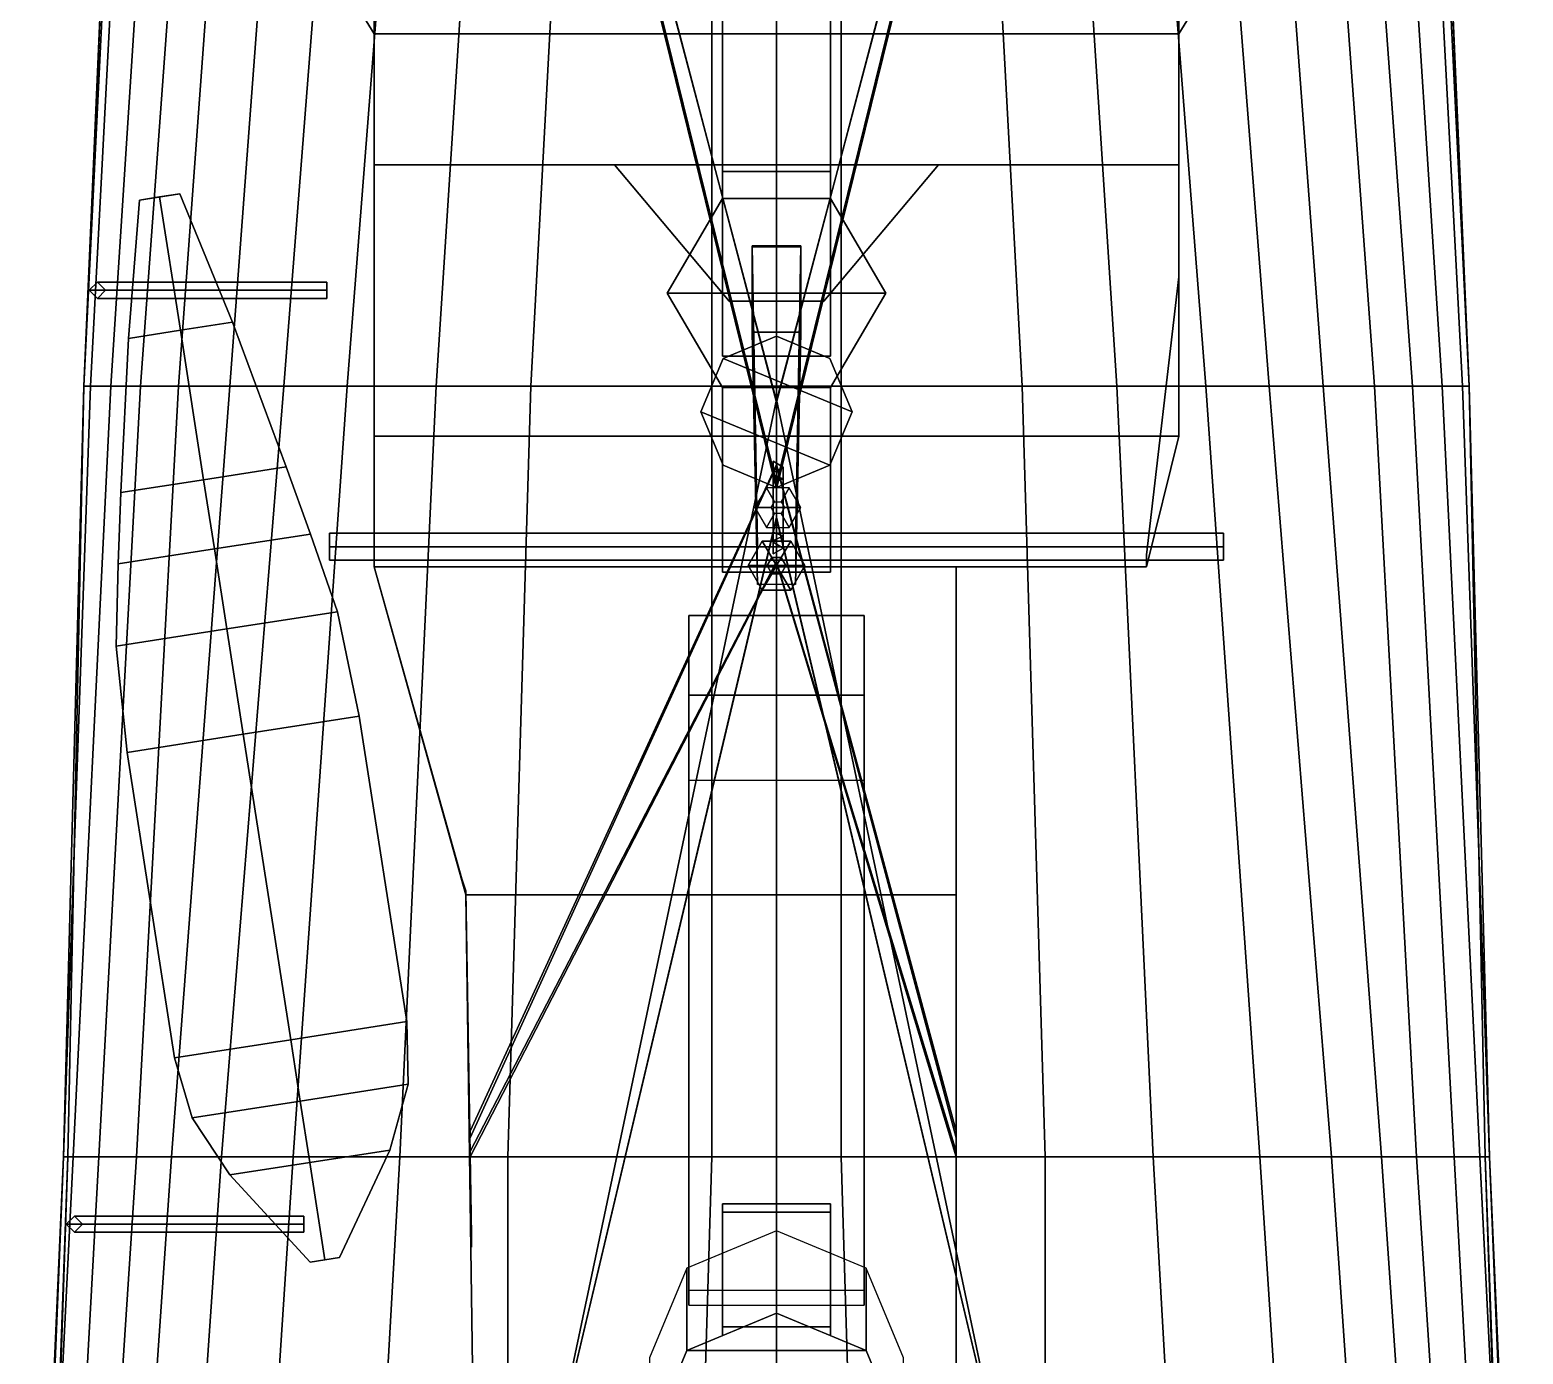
# Model space of a CAD drawing. Header units: millimetres. Extents: x -6 to 6, y -47 to 81.
# Drawn here: x -5.53 to 5.53, y 3.94 to 13.75 of the extents above; entities that cross this region are included whole.
import ezdxf

# ---------------------------------------------------------------- set-up
doc = ezdxf.new("R2010")
doc.units = ezdxf.units.MM
for name, color, linetype in [('boats', 1, 'Continuous'), ('cables', 3, 'Continuous'), ('rainings', 4, 'Continuous'), ('superstructure', 6, 'Continuous')]:
    doc.layers.add(name, color=color, linetype=linetype)

msp = doc.modelspace()

# ---------------------------------------------------------------- linework, layer by layer
for points in [[(-4.88, 16.85, 3.59), (-4.85, 16.85, 2.52), (-5.13, 11.11, 2.52), (-5.13, 11.11, 3.37)], [(-4.85, 16.85, 2.52), (-4.78, 16.85, 1.93), (-5.08, 11.11, 1.93), (-5.13, 11.11, 2.52)], [(-4.78, 16.85, 1.93), (-4.56, 16.85, 0.61), (-4.93, 11.11, 0.61), (-5.08, 11.11, 1.93)], [(-4.56, 16.85, 0.61), (-4.29, 16.85, -0.38), (-4.71, 11.11, -0.38), (-4.93, 11.11, 0.61)], [(-4.29, 16.85, -0.38), (-4.01, 16.85, -1.05), (-4.43, 11.11, -1.05), (-4.71, 11.11, -0.38)], [(-4.01, 16.85, -1.05), (-3.62, 16.85, -1.63), (-4.05, 11.11, -1.63), (-4.43, 11.11, -1.05)], [(-3.62, 16.85, -1.63), (-3.2, 16.85, -2.05), (-3.65, 11.11, -2.05), (-4.05, 11.11, -1.63)], [(-3.2, 16.85, -2.05), (-2.73, 16.85, -2.4), (-3.18, 11.11, -2.4), (-3.65, 11.11, -2.05)], [(-2.73, 16.85, -2.4), (-2.15, 16.85, -2.71), (-2.52, 11.11, -2.74), (-3.18, 11.11, -2.4)], [(-2.15, 16.85, -2.71), (-1.51, 16.85, -2.96), (-1.82, 11.11, -2.96), (-2.52, 11.11, -2.74)], [(-1.51, 16.85, -2.96), (-0.48, 16.85, -3.2), (-0.48, 11.11, -3.2), (-1.82, 11.11, -2.96)], [(0, 11.11, -3.2), (-0.48, 11.11, -3.2), (-0.48, 16.85, -3.2), (0, 16.85, -3.2)], [(0, 16.85, -3.2), (0.48, 16.85, -3.2), (0.48, 11.11, -3.2), (0, 11.11, -3.2)], [(1.82, 11.11, -2.96), (0.48, 11.11, -3.2), (0.48, 16.85, -3.2), (1.51, 16.85, -2.96)], [(2.52, 11.11, -2.74), (1.82, 11.11, -2.96), (1.51, 16.85, -2.96), (2.15, 16.85, -2.71)], [(3.18, 11.11, -2.4), (2.52, 11.11, -2.74), (2.15, 16.85, -2.71), (2.73, 16.85, -2.4)], [(3.65, 11.11, -2.05), (3.18, 11.11, -2.4), (2.73, 16.85, -2.4), (3.2, 16.85, -2.05)], [(4.05, 11.11, -1.63), (3.65, 11.11, -2.05), (3.2, 16.85, -2.05), (3.62, 16.85, -1.63)], [(4.43, 11.11, -1.05), (4.05, 11.11, -1.63), (3.62, 16.85, -1.63), (4.01, 16.85, -1.05)], [(4.71, 11.11, -0.38), (4.43, 11.11, -1.05), (4.01, 16.85, -1.05), (4.29, 16.85, -0.38)], [(4.93, 11.11, 0.61), (4.71, 11.11, -0.38), (4.29, 16.85, -0.38), (4.56, 16.85, 0.61)], [(5.08, 11.11, 1.93), (4.93, 11.11, 0.61), (4.56, 16.85, 0.61), (4.78, 16.85, 1.93)], [(5.13, 11.11, 2.52), (5.08, 11.11, 1.93), (4.78, 16.85, 1.93), (4.85, 16.85, 2.52)], [(5.13, 11.11, 3.37), (5.13, 11.11, 2.52), (4.85, 16.85, 2.52), (4.88, 16.85, 3.59)], [(-5.13, 11.11, 3.37), (-5.13, 11.11, 2.52), (-5.28, 5.4, 2.52), (-5.25, 5.4, 3.27)], [(-5.08, 11.11, 1.93), (-4.93, 11.11, 0.61), (-5.21, 5.4, 0.61), (-5.28, 5.4, 1.93)], [(-5.13, 11.11, 2.52), (-5.08, 11.11, 1.93), (-5.28, 5.4, 1.93), (-5.28, 5.4, 2.52)], [(-4.93, 11.11, 0.61), (-4.71, 11.11, -0.38), (-5.02, 5.4, -0.38), (-5.21, 5.4, 0.61)], [(-4.71, 11.11, -0.38), (-4.43, 11.11, -1.05), (-4.74, 5.4, -1.16), (-5.02, 5.4, -0.38)], [(-4.43, 11.11, -1.05), (-4.05, 11.11, -1.63), (-4.48, 5.4, -1.63), (-4.74, 5.4, -1.16)], [(-4.05, 11.11, -1.63), (-3.65, 11.11, -2.05), (-4.11, 5.4, -2.05), (-4.48, 5.4, -1.63)], [(-3.65, 11.11, -2.05), (-3.18, 11.11, -2.4), (-3.58, 5.4, -2.4), (-4.11, 5.4, -2.05)], [(-3.18, 11.11, -2.4), (-2.52, 11.11, -2.74), (-2.79, 5.4, -2.74), (-3.58, 5.4, -2.4)], [(-2.52, 11.11, -2.74), (-1.82, 11.11, -2.96), (-1.99, 5.4, -2.96), (-2.79, 5.4, -2.74)], [(-1.82, 11.11, -2.96), (-0.48, 11.11, -3.2), (-0.48, 5.4, -3.2), (-1.99, 5.4, -2.96)], [(0, 5.4, -3.2), (-0.48, 5.4, -3.2), (-0.48, 11.11, -3.2), (0, 11.11, -3.2)], [(0, 11.11, -3.2), (0.48, 11.11, -3.2), (0.48, 5.4, -3.2), (0, 5.4, -3.2)], [(1.99, 5.4, -2.96), (0.48, 5.4, -3.2), (0.48, 11.11, -3.2), (1.82, 11.11, -2.96)], [(2.79, 5.4, -2.74), (1.99, 5.4, -2.96), (1.82, 11.11, -2.96), (2.52, 11.11, -2.74)], [(3.58, 5.4, -2.4), (2.79, 5.4, -2.74), (2.52, 11.11, -2.74), (3.18, 11.11, -2.4)], [(4.11, 5.4, -2.05), (3.58, 5.4, -2.4), (3.18, 11.11, -2.4), (3.65, 11.11, -2.05)], [(4.48, 5.4, -1.63), (4.11, 5.4, -2.05), (3.65, 11.11, -2.05), (4.05, 11.11, -1.63)], [(4.74, 5.4, -1.16), (4.48, 5.4, -1.63), (4.05, 11.11, -1.63), (4.43, 11.11, -1.05)], [(5.02, 5.4, -0.38), (4.74, 5.4, -1.16), (4.43, 11.11, -1.05), (4.71, 11.11, -0.38)], [(5.21, 5.4, 0.61), (5.02, 5.4, -0.38), (4.71, 11.11, -0.38), (4.93, 11.11, 0.61)], [(5.28, 5.4, 1.93), (5.21, 5.4, 0.61), (4.93, 11.11, 0.61), (5.08, 11.11, 1.93)], [(5.28, 5.4, 2.52), (5.28, 5.4, 1.93), (5.08, 11.11, 1.93), (5.13, 11.11, 2.52)], [(5.25, 5.4, 3.27), (5.28, 5.4, 2.52), (5.13, 11.11, 2.52), (5.13, 11.11, 3.37)], [(-5.28, 5.4, 1.93), (-5.21, 5.4, 0.61), (-5.49, -0.26, 0.44), (-5.53, -0.26, 1.93)], [(-5.28, 5.4, 2.52), (-5.28, 5.4, 1.93), (-5.53, -0.26, 1.93), (-5.51, -0.26, 2.52)], [(-5.25, 5.4, 3.27), (-5.28, 5.4, 2.52), (-5.51, -0.26, 2.52), (-5.45, -0.26, 3.07)], [(-5.21, 5.4, 0.61), (-5.02, 5.4, -0.38), (-5.33, -0.26, -0.5), (-5.49, -0.26, 0.44)], [(-5.02, 5.4, -0.38), (-4.74, 5.4, -1.16), (-5.11, -0.26, -1.16), (-5.33, -0.26, -0.5)], [(-4.74, 5.4, -1.16), (-4.48, 5.4, -1.63), (-4.87, -0.26, -1.59), (-5.11, -0.26, -1.16)], [(-4.48, 5.4, -1.63), (-4.11, 5.4, -2.05), (-4.5, -0.26, -2.02), (-4.87, -0.26, -1.59)], [(-4.11, 5.4, -2.05), (-3.58, 5.4, -2.4), (-3.95, -0.26, -2.4), (-4.5, -0.26, -2.02)], [(-3.58, 5.4, -2.4), (-2.79, 5.4, -2.74), (-3.11, -0.26, -2.77), (-3.95, -0.26, -2.4)], [(-2.79, 5.4, -2.74), (-1.99, 5.4, -2.96), (-1.99, -0.26, -3.04), (-3.11, -0.26, -2.77)], [(-1.99, 5.4, -2.96), (-0.48, 5.4, -3.2), (-0.65, -0.26, -3.2), (-1.99, -0.26, -3.04)], [(0, -0.26, -3.2), (-0.65, -0.26, -3.2), (-0.48, 5.4, -3.2), (0, 5.4, -3.2)], [(0, 5.4, -3.2), (0.48, 5.4, -3.2), (0.65, -0.26, -3.2), (0, -0.26, -3.2)], [(1.99, -0.26, -3.04), (0.65, -0.26, -3.2), (0.48, 5.4, -3.2), (1.99, 5.4, -2.96)], [(3.11, -0.26, -2.77), (1.99, -0.26, -3.04), (1.99, 5.4, -2.96), (2.79, 5.4, -2.74)], [(3.95, -0.26, -2.4), (3.11, -0.26, -2.77), (2.79, 5.4, -2.74), (3.58, 5.4, -2.4)], [(4.5, -0.26, -2.02), (3.95, -0.26, -2.4), (3.58, 5.4, -2.4), (4.11, 5.4, -2.05)], [(4.87, -0.26, -1.59), (4.5, -0.26, -2.02), (4.11, 5.4, -2.05), (4.48, 5.4, -1.63)], [(5.11, -0.26, -1.16), (4.87, -0.26, -1.59), (4.48, 5.4, -1.63), (4.74, 5.4, -1.16)], [(5.33, -0.26, -0.5), (5.11, -0.26, -1.16), (4.74, 5.4, -1.16), (5.02, 5.4, -0.38)], [(5.49, -0.26, 0.44), (5.33, -0.26, -0.5), (5.02, 5.4, -0.38), (5.21, 5.4, 0.61)], [(5.53, -0.26, 1.93), (5.49, -0.26, 0.44), (5.21, 5.4, 0.61), (5.28, 5.4, 1.93)], [(5.45, -0.26, 3.07), (5.51, -0.26, 2.52), (5.28, 5.4, 2.52), (5.25, 5.4, 3.27)], [(5.51, -0.26, 2.52), (5.53, -0.26, 1.93), (5.28, 5.4, 1.93), (5.28, 5.4, 2.52)]]:
    msp.add_3dface(points)
at = {"layer": 'boats'}
for points in [[(-4.569, 12.512, 7.04), (-4.415, 11.524, 6.69), (-4.8, 11.464, 7.38), (-4.717, 12.489, 7.4)], [(-4.717, 12.489, 7.4), (-4.8, 11.464, 7.38), (-4.415, 11.524, 6.69), (-4.569, 12.512, 7.04)], [(-4.569, 12.512, 7.04), (-4.569, 12.512, 7.04), (-4.42, 12.535, 7.4), (-4.717, 12.489, 7.4)], [(-4.717, 12.489, 7.4), (-4.42, 12.535, 7.4), (-4.569, 12.512, 7.04)], [(-4.42, 12.535, 7.4), (-4.03, 11.584, 7.38), (-4.415, 11.524, 6.69), (-4.569, 12.512, 7.04)], [(-4.569, 12.512, 7.04), (-4.415, 11.524, 6.69), (-4.03, 11.584, 7.38), (-4.42, 12.535, 7.4)], [(-4.415, 11.524, 6.69), (-4.243, 10.417, 6.41), (-4.856, 10.322, 7.31), (-4.8, 11.464, 7.38)], [(-4.8, 11.464, 7.38), (-4.856, 10.322, 7.31), (-4.243, 10.417, 6.41), (-4.415, 11.524, 6.69)], [(-4.03, 11.584, 7.38), (-3.631, 10.513, 7.31), (-4.243, 10.417, 6.41), (-4.415, 11.524, 6.69)], [(-4.415, 11.524, 6.69), (-4.243, 10.417, 6.41), (-3.631, 10.513, 7.31), (-4.03, 11.584, 7.38)], [(-4.243, 10.417, 6.41), (-4.163, 9.904, 6.26), (-3.452, 10.014, 7.28), (-3.631, 10.513, 7.31)], [(-3.631, 10.513, 7.31), (-3.452, 10.014, 7.28), (-4.163, 9.904, 6.26), (-4.243, 10.417, 6.41)], [(-4.856, 10.322, 7.31), (-4.875, 9.793, 7.28), (-4.163, 9.904, 6.26), (-4.243, 10.417, 6.41)], [(-4.243, 10.417, 6.41), (-4.163, 9.904, 6.26), (-4.875, 9.793, 7.28), (-4.856, 10.322, 7.31)], [(-4.163, 9.904, 6.26), (-4.071, 9.311, 6.25), (-3.251, 9.438, 7.25), (-3.452, 10.014, 7.28)], [(-3.452, 10.014, 7.28), (-3.251, 9.438, 7.25), (-4.071, 9.311, 6.25), (-4.163, 9.904, 6.26)], [(-4.875, 9.793, 7.28), (-4.891, 9.183, 7.25), (-4.071, 9.311, 6.25), (-4.163, 9.904, 6.26)], [(-4.163, 9.904, 6.26), (-4.071, 9.311, 6.25), (-4.891, 9.183, 7.25), (-4.875, 9.793, 7.28)], [(-4.071, 9.311, 6.25), (-3.95, 8.53, 6.23), (-3.09, 8.664, 7.24), (-3.251, 9.438, 7.25)], [(-3.251, 9.438, 7.25), (-3.09, 8.664, 7.24), (-3.95, 8.53, 6.23), (-4.071, 9.311, 6.25)], [(-4.891, 9.183, 7.25), (-4.81, 8.396, 7.24), (-3.95, 8.53, 6.23), (-4.071, 9.311, 6.25)], [(-4.071, 9.311, 6.25), (-3.95, 8.53, 6.23), (-4.81, 8.396, 7.24), (-4.891, 9.183, 7.25)], [(-3.95, 8.53, 6.23), (-3.598, 6.267, 6.16), (-2.739, 6.401, 7.32), (-3.09, 8.664, 7.24)], [(-3.09, 8.664, 7.24), (-2.739, 6.401, 7.32), (-3.598, 6.267, 6.16), (-3.95, 8.53, 6.23)], [(-4.81, 8.396, 7.24), (-4.458, 6.134, 7.32), (-3.598, 6.267, 6.16), (-3.95, 8.53, 6.23)], [(-3.95, 8.53, 6.23), (-3.598, 6.267, 6.16), (-4.458, 6.134, 7.32), (-4.81, 8.396, 7.24)], [(-2.739, 6.401, 7.32), (-2.727, 5.937, 7.34), (-3.528, 5.813, 6.19), (-3.598, 6.267, 6.16)], [(-3.598, 6.267, 6.16), (-3.528, 5.813, 6.19), (-2.727, 5.937, 7.34), (-2.739, 6.401, 7.32)], [(-3.598, 6.267, 6.16), (-3.528, 5.813, 6.19), (-4.328, 5.688, 7.34), (-4.458, 6.134, 7.32)], [(-4.458, 6.134, 7.32), (-4.328, 5.688, 7.34), (-3.528, 5.813, 6.19), (-3.598, 6.267, 6.16)], [(-2.727, 5.937, 7.34), (-2.864, 5.45, 7.4), (-3.457, 5.358, 6.25), (-3.528, 5.813, 6.19)], [(-3.528, 5.813, 6.19), (-3.457, 5.358, 6.25), (-2.864, 5.45, 7.4), (-2.727, 5.937, 7.34)], [(-3.528, 5.813, 6.19), (-3.457, 5.358, 6.25), (-4.05, 5.266, 7.4), (-4.328, 5.688, 7.34)], [(-4.328, 5.688, 7.34), (-4.05, 5.266, 7.4), (-3.457, 5.358, 6.25), (-3.528, 5.813, 6.19)], [(-3.457, 5.358, 6.25), (-3.345, 4.637, 7.26), (-3.237, 4.654, 7.47), (-2.864, 5.45, 7.4)], [(-2.864, 5.45, 7.4), (-3.237, 4.654, 7.47), (-3.345, 4.637, 7.26), (-3.457, 5.358, 6.25)], [(-4.05, 5.266, 7.4), (-3.454, 4.62, 7.47), (-3.345, 4.637, 7.26), (-3.457, 5.358, 6.25)], [(-3.457, 5.358, 6.25), (-3.345, 4.637, 7.26), (-3.454, 4.62, 7.47), (-4.05, 5.266, 7.4)], [(-3.345, 4.637, 7.26), (-3.345, 4.637, 7.26), (-3.237, 4.654, 7.47), (-3.454, 4.62, 7.47)], [(-3.454, 4.62, 7.47), (-3.237, 4.654, 7.47), (-3.345, 4.637, 7.26)]]:
    msp.add_3dface(points, dxfattribs=at)
at = {"layer": 'cables'}
for points in [[(0, 10.35, 24.82), (0, 10.39, 24.84), (-2.32, 19.82, 12.56), (-2.32, 19.77, 12.56)], [(0, 10.39, 24.84), (0, 10.35, 24.82), (-2.32, 19.77, 12.56), (-2.32, 19.82, 12.56)], [(0, 11, 17.78), (0, 10.99, 17.89), (-2.32, 19.82, 12.56), (-2.32, 19.77, 12.56)], [(0, 10.99, 17.89), (0, 11, 17.78), (-2.32, 19.77, 12.56), (-2.32, 19.82, 12.56)], [(0, 10.99, 17.89), (0, 11, 17.78), (2.32, 19.77, 12.56), (2.32, 19.82, 12.56)], [(0, 11, 17.78), (0, 10.99, 17.89), (2.32, 19.82, 12.56), (2.32, 19.77, 12.56)], [(0, 10.39, 24.84), (0, 10.35, 24.82), (2.32, 19.77, 12.56), (2.32, 19.82, 12.56)], [(0, 10.35, 24.82), (0, 10.39, 24.84), (2.32, 19.82, 12.56), (2.32, 19.77, 12.56)], [(0, 11.01, 13.26), (0, 11.01, 13.2), (-1.69, 2.99, 10.57), (-1.69, 2.99, 10.61)], [(0, 11.01, 13.2), (0, 11.01, 13.26), (-1.69, 2.99, 10.61), (-1.69, 2.99, 10.57)], [(0, 11.01, 13.2), (0, 11.01, 13.26), (1.69, 2.99, 10.61), (1.69, 2.99, 10.57)], [(0, 11.01, 13.26), (0, 11.01, 13.2), (1.69, 2.99, 10.57), (1.69, 2.99, 10.61)], [(0, 10.53, 17.97), (0, 10.52, 18.1), (-2.27, 5.54, 5.52), (-2.27, 5.59, 5.52)], [(0, 10.52, 18.1), (0, 10.53, 17.97), (-2.27, 5.59, 5.52), (-2.27, 5.54, 5.52)], [(0, 10.52, 18.1), (0, 10.53, 17.97), (1.33, 5.59, 5.52), (1.33, 5.54, 5.52)], [(0, 10.53, 17.97), (0, 10.52, 18.1), (1.33, 5.54, 5.52), (1.33, 5.59, 5.52)], [(0, 10.13, 21.97), (0, 10.14, 21.91), (-1.69, 2.99, 10.57), (-1.69, 2.99, 10.61)], [(0, 10.14, 21.91), (0, 10.13, 21.97), (-1.69, 2.99, 10.61), (-1.69, 2.99, 10.57)], [(0, 10.14, 21.91), (0, 10.13, 21.97), (1.69, 2.99, 10.61), (1.69, 2.99, 10.57)], [(0, 10.13, 21.97), (0, 10.14, 21.91), (1.69, 2.99, 10.57), (1.69, 2.99, 10.61)], [(0, 9.81, 25.23), (0, 9.8, 25.31), (-2.27, 5.4, 5.52), (-2.27, 5.44, 5.52)], [(0, 9.8, 25.31), (0, 9.81, 25.23), (-2.27, 5.44, 5.52), (-2.27, 5.4, 5.52)], [(0, 9.81, 26.51), (0, 9.8, 26.59), (0, -10.03, 9.28), (0, -9.99, 9.24)], [(0, 9.8, 26.59), (0, 9.81, 26.51), (0, -9.99, 9.24), (0, -10.03, 9.28)], [(0, 9.8, 25.31), (0, 9.81, 25.23), (1.33, 5.44, 5.52), (1.33, 5.4, 5.52)], [(0, 9.81, 25.23), (0, 9.8, 25.31), (1.33, 5.4, 5.52), (1.33, 5.44, 5.52)]]:
    msp.add_3dface(points, dxfattribs=at)
at = {"layer": 'rainings'}
for points in [[(-2.98, 13.72, 9.38), (-3.6, 14.73, 9.38), (-3.6, 14.73, 8.21), (-2.98, 13.72, 8.21)], [(-3.6, 14.73, 9.38), (-2.98, 13.72, 9.38), (-2.98, 13.72, 8.21), (-3.6, 14.73, 8.21)], [(3.6, 14.73, 9.38), (2.98, 13.72, 9.38), (2.98, 13.72, 8.21), (3.6, 14.73, 8.21)], [(2.98, 13.72, 9.38), (3.6, 14.73, 9.38), (3.6, 14.73, 8.21), (2.98, 13.72, 8.21)], [(-5.13, 11.11, 4.41), (-4.99, 14.31, 4.56), (-4.99, 14.31, 3.49), (-5.13, 11.11, 3.37)], [(-4.99, 14.31, 4.56), (-5.13, 11.11, 4.41), (-5.13, 11.11, 3.37), (-4.99, 14.31, 3.49)], [(4.99, 14.31, 4.56), (5.13, 11.11, 4.41), (5.13, 11.11, 3.37), (4.99, 14.31, 3.49)], [(5.13, 11.11, 4.41), (4.99, 14.31, 4.56), (4.99, 14.31, 3.49), (5.13, 11.11, 3.37)], [(-2.98, 12.01, 6.52), (-2.98, 12.01, 6.46), (-2.98, 13.72, 6.46), (-2.98, 13.72, 6.52)], [(-2.98, 12.01, 6.46), (-2.98, 12.01, 6.52), (-2.98, 13.72, 6.52), (-2.98, 13.72, 6.46)], [(-2.98, 12.01, 6.87), (-2.98, 12.01, 6.81), (-2.98, 13.72, 6.81), (-2.98, 13.72, 6.87)], [(-2.98, 12.01, 6.81), (-2.98, 12.01, 6.87), (-2.98, 13.72, 6.87), (-2.98, 13.72, 6.81)], [(-2.98, 12.75, 9.38), (-2.98, 13.72, 9.38), (-2.98, 13.72, 8.21), (-2.98, 12.75, 8.21)], [(-2.98, 13.72, 9.38), (-2.98, 12.75, 9.38), (-2.98, 12.75, 8.21), (-2.98, 13.72, 8.21)], [(-0.4, 13.72, 11.49), (-0.4, 13.63, 11.49), (-0.4, 13.63, 10.4), (-0.4, 13.72, 10.4)], [(-0.4, 13.63, 11.49), (-0.4, 13.72, 11.49), (-0.4, 13.72, 10.4), (-0.4, 13.63, 10.4)], [(0.4, 13.72, 11.49), (0.4, 13.63, 11.49), (0.4, 13.63, 10.4), (0.4, 13.72, 10.4)], [(0.4, 13.63, 11.49), (0.4, 13.72, 11.49), (0.4, 13.72, 10.4), (0.4, 13.63, 10.4)], [(2.98, 12.01, 6.81), (2.98, 12.01, 6.87), (2.98, 13.72, 6.87), (2.98, 13.72, 6.81)], [(2.98, 12.01, 6.87), (2.98, 12.01, 6.81), (2.98, 13.72, 6.81), (2.98, 13.72, 6.87)], [(2.98, 12.01, 6.46), (2.98, 12.01, 6.52), (2.98, 13.72, 6.52), (2.98, 13.72, 6.46)], [(2.98, 12.01, 6.52), (2.98, 12.01, 6.46), (2.98, 13.72, 6.46), (2.98, 13.72, 6.52)], [(2.98, 12.75, 9.38), (2.98, 13.72, 9.38), (2.98, 13.72, 8.21), (2.98, 12.75, 8.21)], [(2.98, 13.72, 9.38), (2.98, 12.75, 9.38), (2.98, 12.75, 8.21), (2.98, 13.72, 8.21)], [(-0.4, 12.59, 11.09), (-0.4, 12.59, 11.03), (-0.4, 13.63, 11.03), (-0.4, 13.63, 11.09)], [(-0.4, 12.59, 11.03), (-0.4, 12.59, 11.09), (-0.4, 13.63, 11.09), (-0.4, 13.63, 11.03)], [(-0.4, 12.59, 11.43), (-0.4, 12.59, 11.49), (-0.4, 13.63, 11.49), (-0.4, 13.63, 11.43)], [(-0.4, 12.59, 11.49), (-0.4, 12.59, 11.43), (-0.4, 13.63, 11.43), (-0.4, 13.63, 11.49)], [(0.4, 12.59, 11.43), (0.4, 12.59, 11.49), (0.4, 13.63, 11.49), (0.4, 13.63, 11.43)], [(0.4, 12.59, 11.49), (0.4, 12.59, 11.43), (0.4, 13.63, 11.43), (0.4, 13.63, 11.49)], [(0.4, 12.59, 11.03), (0.4, 12.59, 11.09), (0.4, 13.63, 11.09), (0.4, 13.63, 11.03)], [(0.4, 12.59, 11.09), (0.4, 12.59, 11.03), (0.4, 13.63, 11.03), (0.4, 13.63, 11.09)], [(-0.81, 11.8, 11.03), (-0.81, 11.8, 11.09), (-0.4, 12.5, 11.09), (-0.4, 12.5, 11.03)], [(-0.81, 11.8, 11.09), (-0.81, 11.8, 11.03), (-0.4, 12.5, 11.03), (-0.4, 12.5, 11.09)], [(-0.81, 11.8, 11.49), (-0.81, 11.8, 11.43), (-0.4, 12.5, 11.43), (-0.4, 12.5, 11.49)], [(-0.81, 11.8, 11.43), (-0.81, 11.8, 11.49), (-0.4, 12.5, 11.49), (-0.4, 12.5, 11.43)], [(-0.4, 12.5, 11.49), (-0.4, 12.59, 11.49), (-0.4, 12.59, 10.4), (-0.4, 12.5, 10.4)], [(-0.4, 12.59, 11.49), (-0.4, 12.5, 11.49), (-0.4, 12.5, 10.4), (-0.4, 12.59, 10.4)], [(0.4, 12.59, 11.49), (0.4, 12.5, 11.49), (0.4, 12.5, 10.4), (0.4, 12.59, 10.4)], [(0.4, 12.5, 11.49), (0.4, 12.59, 11.49), (0.4, 12.59, 10.4), (0.4, 12.5, 10.4)], [(0.81, 11.8, 11.49), (0.81, 11.8, 11.43), (0.4, 12.5, 11.43), (0.4, 12.5, 11.49)], [(0.81, 11.8, 11.43), (0.81, 11.8, 11.49), (0.4, 12.5, 11.49), (0.4, 12.5, 11.43)], [(0.81, 11.8, 11.09), (0.81, 11.8, 11.03), (0.4, 12.5, 11.03), (0.4, 12.5, 11.09)], [(0.81, 11.8, 11.03), (0.81, 11.8, 11.09), (0.4, 12.5, 11.09), (0.4, 12.5, 11.03)], [(-2.98, 11.92, 6.88), (-2.98, 12.01, 6.88), (-2.98, 12.01, 5.74), (-2.98, 11.92, 5.74)], [(-2.98, 12.01, 6.88), (-2.98, 11.92, 6.88), (-2.98, 11.92, 5.74), (-2.98, 12.01, 5.74)], [(2.98, 12.01, 6.88), (2.98, 11.92, 6.88), (2.98, 11.92, 5.74), (2.98, 12.01, 5.74)], [(2.98, 11.92, 6.88), (2.98, 12.01, 6.88), (2.98, 12.01, 5.74), (2.98, 11.92, 5.74)], [(-2.98, 9.86, 6.38), (-2.98, 9.86, 6.44), (-2.98, 11.92, 6.52), (-2.98, 11.92, 6.46)], [(-2.98, 9.86, 6.44), (-2.98, 9.86, 6.38), (-2.98, 11.92, 6.46), (-2.98, 11.92, 6.52)], [(-2.98, 9.86, 6.79), (-2.98, 9.86, 6.73), (-2.98, 11.92, 6.81), (-2.98, 11.92, 6.87)], [(-2.98, 9.86, 6.73), (-2.98, 9.86, 6.79), (-2.98, 11.92, 6.87), (-2.98, 11.92, 6.81)], [(2.74, 9.86, 6.73), (2.74, 9.86, 6.79), (2.98, 11.92, 6.87), (2.98, 11.92, 6.81)], [(2.74, 9.86, 6.79), (2.74, 9.86, 6.73), (2.98, 11.92, 6.81), (2.98, 11.92, 6.87)], [(2.74, 9.86, 6.44), (2.74, 9.86, 6.38), (2.98, 11.92, 6.46), (2.98, 11.92, 6.52)], [(2.74, 9.86, 6.38), (2.74, 9.86, 6.44), (2.98, 11.92, 6.52), (2.98, 11.92, 6.46)], [(-0.81, 11.8, 11.03), (-0.81, 11.8, 11.09), (-0.4, 11.1, 11.09), (-0.4, 11.1, 11.03)], [(-0.81, 11.8, 11.09), (-0.81, 11.8, 11.03), (-0.4, 11.1, 11.03), (-0.4, 11.1, 11.09)], [(-0.81, 11.8, 11.49), (-0.81, 11.8, 11.43), (-0.4, 11.1, 11.43), (-0.4, 11.1, 11.49)], [(-0.81, 11.8, 11.43), (-0.81, 11.8, 11.49), (-0.4, 11.1, 11.49), (-0.4, 11.1, 11.43)], [(0.81, 11.8, 11.43), (0.81, 11.8, 11.49), (0.4, 11.1, 11.49), (0.4, 11.1, 11.43)], [(0.81, 11.8, 11.49), (0.81, 11.8, 11.43), (0.4, 11.1, 11.43), (0.4, 11.1, 11.49)], [(0.81, 11.8, 11.09), (0.81, 11.8, 11.03), (0.4, 11.1, 11.03), (0.4, 11.1, 11.09)], [(0.81, 11.8, 11.03), (0.81, 11.8, 11.09), (0.4, 11.1, 11.09), (0.4, 11.1, 11.03)], [(-5.25, 5.4, 4.22), (-5.13, 11.11, 4.41), (-5.13, 11.11, 3.37), (-5.25, 5.4, 3.27)], [(-5.13, 11.11, 4.41), (-5.25, 5.4, 4.22), (-5.25, 5.4, 3.27), (-5.13, 11.11, 3.37)], [(-0.4, 11.1, 11.49), (-0.31, 11.1, 11.49), (-0.31, 11.1, 10.4), (-0.4, 11.1, 10.4)], [(-0.31, 11.1, 11.49), (-0.4, 11.1, 11.49), (-0.4, 11.1, 10.4), (-0.31, 11.1, 10.4)], [(0.31, 11.1, 11.03), (0.31, 11.1, 11.09), (-0.31, 11.1, 11.09), (-0.31, 11.1, 11.03)], [(0.31, 11.1, 11.09), (0.31, 11.1, 11.03), (-0.31, 11.1, 11.03), (-0.31, 11.1, 11.09)], [(0.31, 11.1, 11.49), (0.31, 11.1, 11.43), (-0.31, 11.1, 11.43), (-0.31, 11.1, 11.49)], [(0.31, 11.1, 11.43), (0.31, 11.1, 11.49), (-0.31, 11.1, 11.49), (-0.31, 11.1, 11.43)], [(0.4, 11.1, 11.49), (0.31, 11.1, 11.49), (0.31, 11.1, 10.4), (0.4, 11.1, 10.4)], [(0.31, 11.1, 11.49), (0.4, 11.1, 11.49), (0.4, 11.1, 10.4), (0.31, 11.1, 10.4)], [(5.13, 11.11, 4.41), (5.25, 5.4, 4.22), (5.25, 5.4, 3.27), (5.13, 11.11, 3.37)], [(5.25, 5.4, 4.22), (5.13, 11.11, 4.41), (5.13, 11.11, 3.37), (5.25, 5.4, 3.27)], [(-2.98, 9.77, 6.8), (-2.98, 9.86, 6.8), (-2.98, 9.86, 5.66), (-2.98, 9.77, 5.66)], [(-2.98, 9.86, 6.8), (-2.98, 9.77, 6.8), (-2.98, 9.77, 5.66), (-2.98, 9.86, 5.66)], [(2.74, 9.86, 6.8), (2.74, 9.77, 6.8), (2.74, 9.77, 5.66), (2.74, 9.86, 5.66)], [(2.74, 9.77, 6.8), (2.74, 9.86, 6.8), (2.74, 9.86, 5.66), (2.74, 9.77, 5.66)], [(-2.33, 7.46, 6.37), (-2.33, 7.46, 6.31), (-2.98, 9.77, 6.38), (-2.98, 9.77, 6.44)], [(-2.33, 7.46, 6.31), (-2.33, 7.46, 6.37), (-2.98, 9.77, 6.44), (-2.98, 9.77, 6.38)], [(-2.33, 7.46, 6.72), (-2.33, 7.46, 6.66), (-2.98, 9.77, 6.73), (-2.98, 9.77, 6.79)], [(-2.33, 7.46, 6.66), (-2.33, 7.46, 6.72), (-2.98, 9.77, 6.79), (-2.98, 9.77, 6.73)], [(1.33, 9.68, 6.8), (1.33, 9.77, 6.8), (1.33, 9.77, 5.66), (1.33, 9.68, 5.66)], [(1.33, 9.77, 6.8), (1.33, 9.68, 6.8), (1.33, 9.68, 5.66), (1.33, 9.77, 5.66)], [(1.33, 9.77, 6.73), (1.33, 9.77, 6.79), (2.74, 9.77, 6.79), (2.74, 9.77, 6.73)], [(1.33, 9.77, 6.79), (1.33, 9.77, 6.73), (2.74, 9.77, 6.73), (2.74, 9.77, 6.79)], [(1.33, 9.77, 6.44), (1.33, 9.77, 6.38), (2.74, 9.77, 6.38), (2.74, 9.77, 6.44)], [(1.33, 9.77, 6.38), (1.33, 9.77, 6.44), (2.74, 9.77, 6.44), (2.74, 9.77, 6.38)], [(1.33, 7.46, 6.66), (1.33, 7.46, 6.72), (1.33, 9.68, 6.79), (1.33, 9.68, 6.73)], [(1.33, 7.46, 6.72), (1.33, 7.46, 6.66), (1.33, 9.68, 6.73), (1.33, 9.68, 6.79)], [(1.33, 7.46, 6.31), (1.33, 7.46, 6.37), (1.33, 9.68, 6.44), (1.33, 9.68, 6.38)], [(1.33, 7.46, 6.37), (1.33, 7.46, 6.31), (1.33, 9.68, 6.38), (1.33, 9.68, 6.44)], [(-2.33, 7.46, 6.73), (-2.3, 7.37, 6.73), (-2.3, 7.37, 5.59), (-2.33, 7.46, 5.59)], [(-2.3, 7.37, 6.73), (-2.33, 7.46, 6.73), (-2.33, 7.46, 5.59), (-2.3, 7.37, 5.59)], [(1.33, 7.37, 6.73), (1.33, 7.46, 6.73), (1.33, 7.46, 5.59), (1.33, 7.37, 5.59)], [(1.33, 7.46, 6.73), (1.33, 7.37, 6.73), (1.33, 7.37, 5.59), (1.33, 7.46, 5.59)], [(-2.26, 4.82, 6.27), (-2.26, 4.82, 6.21), (-2.3, 7.37, 6.31), (-2.3, 7.37, 6.37)], [(-2.26, 4.82, 6.21), (-2.26, 4.82, 6.27), (-2.3, 7.37, 6.37), (-2.3, 7.37, 6.31)], [(-2.26, 4.82, 6.62), (-2.26, 4.82, 6.56), (-2.3, 7.37, 6.66), (-2.3, 7.37, 6.72)], [(-2.26, 4.82, 6.56), (-2.26, 4.82, 6.62), (-2.3, 7.37, 6.72), (-2.3, 7.37, 6.66)], [(1.33, 4.82, 6.56), (1.33, 4.82, 6.62), (1.33, 7.37, 6.72), (1.33, 7.37, 6.66)], [(1.33, 4.82, 6.62), (1.33, 4.82, 6.56), (1.33, 7.37, 6.66), (1.33, 7.37, 6.72)], [(1.33, 4.82, 6.21), (1.33, 4.82, 6.27), (1.33, 7.37, 6.37), (1.33, 7.37, 6.31)], [(1.33, 4.82, 6.27), (1.33, 4.82, 6.21), (1.33, 7.37, 6.31), (1.33, 7.37, 6.37)], [(-5.34, 2.65, 4.19), (-5.25, 5.4, 4.22), (-5.25, 5.4, 3.27), (-5.34, 2.65, 3.17)], [(-5.25, 5.4, 4.22), (-5.34, 2.65, 4.19), (-5.34, 2.65, 3.17), (-5.25, 5.4, 3.27)], [(5.25, 5.4, 4.22), (5.34, 2.65, 4.19), (5.34, 2.65, 3.17), (5.25, 5.4, 3.27)], [(5.34, 2.65, 4.19), (5.25, 5.4, 4.22), (5.25, 5.4, 3.27), (5.34, 2.65, 3.17)], [(-0.4, 4.99, 12.05), (-0.4, 4.92, 12.05), (-0.4, 4.92, 11.04), (-0.4, 4.99, 11.04)], [(-0.4, 4.92, 12.05), (-0.4, 4.99, 12.05), (-0.4, 4.99, 11.04), (-0.4, 4.92, 11.04)], [(0.4, 4.99, 12.05), (0.4, 4.99, 11.99), (-0.4, 4.99, 11.99), (-0.4, 4.99, 12.05)], [(0.4, 4.99, 11.99), (0.4, 4.99, 12.05), (-0.4, 4.99, 12.05), (-0.4, 4.99, 11.99)], [(0.4, 4.92, 12.05), (0.4, 4.99, 12.05), (0.4, 4.99, 11.04), (0.4, 4.92, 11.04)], [(0.4, 4.99, 12.05), (0.4, 4.92, 12.05), (0.4, 4.92, 11.04), (0.4, 4.99, 11.04)], [(-0.4, 4.08, 12.05), (-0.4, 4.08, 11.99), (-0.4, 4.92, 11.99), (-0.4, 4.92, 12.05)], [(-0.4, 4.08, 11.99), (-0.4, 4.08, 12.05), (-0.4, 4.92, 12.05), (-0.4, 4.92, 11.99)], [(0.4, 4.08, 12.05), (0.4, 4.08, 11.99), (0.4, 4.92, 11.99), (0.4, 4.92, 12.05)], [(0.4, 4.08, 11.99), (0.4, 4.08, 12.05), (0.4, 4.92, 12.05), (0.4, 4.92, 11.99)], [(-2.26, 4.82, 6.63), (-2.26, 4.73, 6.63), (-2.26, 4.73, 5.49), (-2.26, 4.82, 5.49)], [(-2.26, 4.73, 6.63), (-2.26, 4.82, 6.63), (-2.26, 4.82, 5.49), (-2.26, 4.73, 5.49)], [(1.33, 4.73, 6.63), (1.33, 4.82, 6.63), (1.33, 4.82, 5.49), (1.33, 4.73, 5.49)], [(1.33, 4.82, 6.63), (1.33, 4.73, 6.63), (1.33, 4.73, 5.49), (1.33, 4.82, 5.49)]]:
    msp.add_3dface(points, dxfattribs=at)
at = {"layer": 'superstructure'}
for points in [[(-5.13, 11.11, 3.37), (5.13, 11.11, 3.37), (4.88, 16.85, 3.59), (-4.88, 16.85, 3.59)], [(-3.6, 14.73, 3.5), (-2.98, 13.72, 3.47), (-2.98, 13.72, 8.21), (-3.6, 14.73, 8.21)], [(2.98, 13.72, 8.21), (3.6, 14.73, 8.21), (-3.6, 14.73, 8.21), (-2.98, 13.72, 8.21)], [(2.98, 13.72, 8.21), (2.98, 13.72, 3.47), (3.6, 14.73, 3.5), (3.6, 14.73, 8.21)], [(2.98, 12.75, 8.21), (2.98, 13.87, 8.21), (-2.98, 13.87, 8.21), (-2.98, 12.75, 8.21)], [(-2.98, 12.75, 8.21), (-2.98, 13.87, 8.21), (2.98, 13.87, 8.21), (2.98, 12.75, 8.21)], [(-0.4, 12.501, 10.4), (-0.4, 13.87, 10.4), (0.4, 13.87, 10.4), (0.4, 12.501, 10.4)], [(0.4, 12.501, 10.4), (0.4, 13.87, 10.4), (-0.4, 13.87, 10.4), (-0.4, 12.501, 10.4)], [(-2.98, 13.72, 5.74), (-2.98, 10.74, 5.74), (2.98, 10.74, 5.74), (2.98, 13.72, 5.74)], [(-2.98, 13.72, 3.47), (-2.98, 10.74, 3.35), (-2.98, 10.74, 5.74), (-2.98, 13.72, 5.74)], [(-2.98, 13.72, 8.21), (-2.98, 13.72, 5.74), (2.98, 13.72, 5.74), (2.98, 13.72, 8.21)], [(2.98, 10.74, 5.74), (2.98, 10.74, 3.35), (2.98, 13.72, 3.47), (2.98, 13.72, 5.74)], [(-0.35, 11.74, 8.21), (-1.2, 12.75, 8.21), (1.2, 12.75, 8.21), (0.35, 11.74, 8.21)], [(0.35, 11.74, 8.21), (1.2, 12.75, 8.21), (-1.2, 12.75, 8.21), (-0.35, 11.74, 8.21)], [(0.4, 11.331, 14.01), (0.4, 12.7, 14.01), (-0.4, 12.7, 14.01), (-0.4, 11.331, 14.01)], [(-0.4, 11.331, 14.01), (-0.4, 12.7, 14.01), (0.4, 12.7, 14.01), (0.4, 11.331, 14.01)], [(-0.81, 11.8, 10.4), (-0.4, 12.501, 10.4), (0.4, 12.501, 10.4), (0.81, 11.8, 10.4)], [(0.81, 11.8, 10.4), (0.4, 12.501, 10.4), (-0.4, 12.501, 10.4), (-0.81, 11.8, 10.4)], [(-0.14, 9.92, 26.83), (-0.18, 12.15, 8.21), (-0.18, 11.51, 8.21), (-0.14, 9.64, 26.83)], [(0.14, 9.92, 26.83), (0.18, 12.15, 8.21), (-0.18, 12.15, 8.21), (-0.14, 9.92, 26.83)], [(0.18, 12.15, 8.21), (0.18, 12.14, 5.74), (-0.18, 12.14, 5.74), (-0.18, 12.15, 8.21)], [(-0.18, 12.15, 8.21), (-0.18, 12.14, 5.74), (-0.18, 11.51, 5.74), (-0.18, 11.51, 8.21)], [(0.18, 11.51, 8.21), (0.18, 12.15, 8.21), (0.14, 9.92, 26.83), (0.14, 9.64, 26.83)], [(0.18, 11.51, 5.74), (0.18, 12.14, 5.74), (0.18, 12.15, 8.21), (0.18, 11.51, 8.21)], [(-5.03, 11.88, 3.38), (-5.09, 11.82, 3.38), (-5.09, 11.82, 7.83), (-5.03, 11.88, 7.77)], [(-3.33, 11.82, 8.58), (-3.33, 11.88, 8.52), (-5.03, 11.88, 7.77), (-5.09, 11.82, 7.83)], [(-4.97, 11.82, 3.38), (-5.03, 11.88, 3.38), (-5.03, 11.88, 7.77), (-4.97, 11.82, 7.71)], [(-3.33, 11.88, 8.52), (-3.33, 11.82, 8.46), (-4.97, 11.82, 7.71), (-5.03, 11.88, 7.77)], [(-3.33, 11.76, 8.52), (-3.33, 11.82, 8.46), (-3.33, 11.88, 8.52), (-3.33, 11.82, 8.58)], [(-5.09, 11.82, 3.38), (-5.03, 11.76, 3.38), (-5.03, 11.76, 7.77), (-5.09, 11.82, 7.83)], [(-3.33, 11.76, 8.52), (-3.33, 11.82, 8.58), (-5.09, 11.82, 7.83), (-5.03, 11.76, 7.77)], [(-5.03, 11.76, 3.38), (-4.97, 11.82, 3.38), (-4.97, 11.82, 7.71), (-5.03, 11.76, 7.77)], [(-3.33, 11.82, 8.46), (-3.33, 11.76, 8.52), (-5.03, 11.76, 7.77), (-4.97, 11.82, 7.71)], [(0.4, 11.1, 10.4), (0.81, 11.8, 10.4), (-0.81, 11.8, 10.4), (-0.4, 11.1, 10.4)], [(-0.4, 11.1, 10.4), (-0.81, 11.8, 10.4), (0.81, 11.8, 10.4), (0.4, 11.1, 10.4)], [(-0.14, 9.64, 26.83), (-0.18, 11.51, 8.21), (0.18, 11.51, 8.21), (0.14, 9.64, 26.83)], [(-0.18, 11.51, 8.21), (-0.18, 11.51, 5.74), (0.18, 11.51, 5.74), (0.18, 11.51, 8.21)], [(0, 11.48, 25.64), (-0.396, 11.316, 25.64), (-0.396, 11.316, 26.3), (0, 11.48, 26.3)], [(0.56, 10.92, 25.64), (-0.396, 11.316, 25.64), (0, 11.48, 25.64), (0.396, 11.316, 25.64)], [(0.396, 11.316, 26.3), (0, 11.48, 26.3), (-0.396, 11.316, 26.3), (0.56, 10.92, 26.3)], [(0.396, 11.316, 25.64), (0, 11.48, 25.64), (0, 11.48, 26.3), (0.396, 11.316, 26.3)], [(-0.396, 11.316, 25.64), (-0.56, 10.92, 25.64), (-0.56, 10.92, 26.3), (-0.396, 11.316, 26.3)], [(0.396, 10.524, 25.64), (-0.56, 10.92, 25.64), (-0.396, 11.316, 25.64), (0.56, 10.92, 25.64)], [(0.56, 10.92, 26.3), (-0.396, 11.316, 26.3), (-0.56, 10.92, 26.3), (0.396, 10.524, 26.3)], [(0.56, 10.92, 25.64), (0.396, 11.316, 25.64), (0.396, 11.316, 26.3), (0.56, 10.92, 26.3)], [(0, 10.07, 25.54), (0, 11.2, 25.54), (0, 11.2, 25.41), (0, 10.09, 25.41)], [(0, 11.2, 25.54), (0, 10.07, 25.54), (0, 10.09, 25.41), (0, 11.2, 25.41)], [(-5.25, 5.4, 3.27), (5.25, 5.4, 3.27), (5.13, 11.11, 3.37), (-5.13, 11.11, 3.37)], [(0.4, 9.731, 10.4), (0.4, 11.1, 10.4), (-0.4, 11.1, 10.4), (-0.4, 9.731, 10.4)], [(-0.4, 9.731, 10.4), (-0.4, 11.1, 10.4), (0.4, 11.1, 10.4), (0.4, 9.731, 10.4)], [(0, 10.69, 25.41), (0, 11.12, 25.41), (0, 10.17, 24.67), (0, 10.14, 24.96)], [(0, 11.12, 25.41), (0, 10.69, 25.41), (0, 10.14, 24.96), (0, 10.17, 24.67)], [(0, 11.01, 25.64), (0, 10.81, 25.64), (0, 10.81, 25.54), (0, 11.01, 25.54)], [(0, 10.81, 25.64), (0, 11.01, 25.64), (0, 11.01, 25.54), (0, 10.81, 25.54)], [(-0.56, 10.92, 25.64), (-0.396, 10.524, 25.64), (-0.396, 10.524, 26.3), (-0.56, 10.92, 26.3)], [(0, 10.36, 25.64), (-0.396, 10.524, 25.64), (-0.56, 10.92, 25.64), (0.396, 10.524, 25.64)], [(0.396, 10.524, 26.3), (-0.56, 10.92, 26.3), (-0.396, 10.524, 26.3), (0, 10.36, 26.3)], [(0.396, 10.524, 25.64), (0.56, 10.92, 25.64), (0.56, 10.92, 26.3), (0.396, 10.524, 26.3)], [(-2.98, 10.74, 5.74), (-2.98, 9.77, 5.67), (2.74, 9.77, 5.67), (2.98, 10.74, 5.74)], [(-2.98, 10.74, 3.36), (-2.98, 9.77, 3.34), (-2.98, 9.77, 5.67), (-2.98, 10.74, 5.74)], [(2.74, 9.77, 5.67), (2.74, 9.77, 3.34), (2.98, 10.74, 3.36), (2.98, 10.74, 5.74)], [(-0.396, 10.524, 25.64), (0, 10.36, 25.64), (0, 10.36, 26.3), (-0.396, 10.524, 26.3)], [(-0.025, 10.467, 11.43), (-0.025, 10.553, 11.43), (-0.025, 10.453, 11.187), (-0.025, 10.392, 11.248)], [(-0.025, 10.553, 11.43), (0.05, 10.51, 11.43), (0.05, 10.422, 11.218), (-0.025, 10.453, 11.187)], [(-0.025, 10.392, 11.612), (-0.025, 10.453, 11.673), (-0.025, 10.553, 11.43), (-0.025, 10.467, 11.43)], [(-0.025, 10.453, 11.673), (0.05, 10.422, 11.642), (0.05, 10.51, 11.43), (-0.025, 10.553, 11.43)], [(0.05, 10.51, 11.43), (-0.025, 10.467, 11.43), (-0.025, 10.392, 11.248), (0.05, 10.422, 11.218)], [(0.05, 10.422, 11.642), (-0.025, 10.392, 11.612), (-0.025, 10.467, 11.43), (0.05, 10.51, 11.43)], [(0, 10.36, 25.64), (0.396, 10.524, 25.64), (0.396, 10.524, 26.3), (0, 10.36, 26.3)], [(-0.025, 10.392, 11.248), (-0.025, 10.453, 11.187), (-0.025, 10.21, 11.087), (-0.025, 10.21, 11.173)], [(-0.025, 10.453, 11.187), (0.05, 10.422, 11.218), (0.05, 10.21, 11.13), (-0.025, 10.21, 11.087)], [(-0.025, 10.21, 11.687), (-0.025, 10.21, 11.773), (-0.025, 10.453, 11.673), (-0.025, 10.392, 11.612)], [(-0.025, 10.21, 11.773), (0.05, 10.21, 11.73), (0.05, 10.422, 11.642), (-0.025, 10.453, 11.673)], [(0.05, 10.422, 11.218), (-0.025, 10.392, 11.248), (-0.025, 10.21, 11.173), (0.05, 10.21, 11.13)], [(0.05, 10.21, 11.73), (-0.025, 10.21, 11.687), (-0.025, 10.392, 11.612), (0.05, 10.422, 11.642)], [(-0.04, 10.21, 11.13), (-0.015, 10.253, 11.13), (-0.075, 10.357, 10.4), (-0.16, 10.21, 10.4)], [(-0.015, 10.253, 11.13), (0.035, 10.253, 11.13), (0.095, 10.357, 10.4), (-0.075, 10.357, 10.4)], [(0.035, 10.253, 11.13), (0.06, 10.21, 11.13), (0.18, 10.21, 10.4), (0.095, 10.357, 10.4)], [(-0.015, 10.167, 11.13), (-0.04, 10.21, 11.13), (-0.16, 10.21, 10.4), (-0.075, 10.063, 10.4)], [(0.05, 10.21, 11.13), (-0.025, 10.21, 11.173), (-0.025, 10.028, 11.248), (0.05, 9.998, 11.218)], [(-0.025, 10.21, 11.173), (-0.025, 10.21, 11.087), (-0.025, 9.967, 11.187), (-0.025, 10.028, 11.248)], [(-0.025, 10.21, 11.087), (0.05, 10.21, 11.13), (0.05, 9.998, 11.218), (-0.025, 9.967, 11.187)], [(0.05, 9.998, 11.642), (-0.025, 10.028, 11.612), (-0.025, 10.21, 11.687), (0.05, 10.21, 11.73)], [(-0.025, 10.028, 11.612), (-0.025, 9.967, 11.673), (-0.025, 10.21, 11.773), (-0.025, 10.21, 11.687)], [(-0.025, 9.967, 11.673), (0.05, 9.998, 11.642), (0.05, 10.21, 11.73), (-0.025, 10.21, 11.773)], [(0.06, 10.21, 11.13), (0.035, 10.167, 11.13), (0.095, 10.063, 10.4), (0.18, 10.21, 10.4)], [(0.035, 10.167, 11.13), (-0.015, 10.167, 11.13), (-0.075, 10.063, 10.4), (0.095, 10.063, 10.4)], [(-3.31, 10.02, 25.51), (-3.31, 9.92, 25.61), (3.31, 9.92, 25.61), (3.31, 10.02, 25.51)], [(-3.31, 9.92, 25.41), (-3.31, 10.02, 25.51), (3.31, 10.02, 25.51), (3.31, 9.92, 25.41)], [(-3.31, 10.02, 25.51), (-3.31, 9.92, 25.41), (-3.31, 9.82, 25.51), (-3.31, 9.92, 25.61)], [(-0.105, 9.962, 27.46), (-0.21, 9.78, 27.46), (-0.07, 9.78, 27.85), (-0.035, 9.841, 27.85)], [(-0.105, 9.962, 26.83), (-0.21, 9.78, 26.83), (-0.21, 9.78, 27.46), (-0.105, 9.962, 27.46)], [(0.105, 9.962, 27.46), (-0.105, 9.962, 27.46), (-0.035, 9.841, 27.85), (0.035, 9.841, 27.85)], [(0.105, 9.962, 26.83), (-0.105, 9.962, 26.83), (-0.105, 9.962, 27.46), (0.105, 9.962, 27.46)], [(0.05, 9.998, 11.218), (-0.025, 10.028, 11.248), (-0.025, 9.953, 11.43), (0.05, 9.91, 11.43)], [(-0.025, 10.028, 11.248), (-0.025, 9.967, 11.187), (-0.025, 9.867, 11.43), (-0.025, 9.953, 11.43)], [(0.05, 9.91, 11.43), (-0.025, 9.953, 11.43), (-0.025, 10.028, 11.612), (0.05, 9.998, 11.642)], [(-0.025, 9.953, 11.43), (-0.025, 9.867, 11.43), (-0.025, 9.967, 11.673), (-0.025, 10.028, 11.612)], [(-0.025, 9.967, 11.187), (0.05, 9.998, 11.218), (0.05, 9.91, 11.43), (-0.025, 9.867, 11.43)], [(-0.025, 9.867, 11.43), (0.05, 9.91, 11.43), (0.05, 9.998, 11.642), (-0.025, 9.967, 11.673)], [(0.21, 9.78, 27.46), (0.105, 9.962, 27.46), (0.035, 9.841, 27.85), (0.07, 9.78, 27.85)], [(0.21, 9.78, 26.83), (0.105, 9.962, 26.83), (0.105, 9.962, 27.46), (0.21, 9.78, 27.46)], [(3.31, 9.92, 25.61), (3.31, 9.82, 25.51), (3.31, 9.92, 25.41), (3.31, 10.02, 25.51)], [(-3.31, 9.92, 25.61), (-3.31, 9.82, 25.51), (3.31, 9.82, 25.51), (3.31, 9.92, 25.61)], [(-3.31, 9.82, 25.51), (-3.31, 9.92, 25.41), (3.31, 9.92, 25.41), (3.31, 9.82, 25.51)], [(-2.98, 9.77, 5.67), (-2.3, 7.34, 5.59), (1.33, 7.34, 5.59), (1.33, 9.77, 5.67)], [(-2.98, 9.77, 3.34), (-2.3, 7.34, 3.3), (-2.3, 7.34, 5.59), (-2.98, 9.77, 5.67)], [(-0.21, 9.78, 27.46), (-0.105, 9.598, 27.46), (-0.035, 9.719, 27.85), (-0.07, 9.78, 27.85)], [(-0.21, 9.78, 26.83), (-0.105, 9.598, 26.83), (-0.105, 9.598, 27.46), (-0.21, 9.78, 27.46)], [(-0.035, 9.841, 27.85), (-0.07, 9.78, 27.85), (0, 9.78, 29.44)], [(-0.07, 9.78, 27.85), (-0.035, 9.719, 27.85), (0, 9.78, 29.44)], [(0.035, 9.841, 27.85), (-0.035, 9.841, 27.85), (0, 9.78, 29.44)], [(-0.035, 9.719, 27.85), (0.035, 9.719, 27.85), (0, 9.78, 29.44)], [(0.07, 9.78, 27.85), (0.035, 9.841, 27.85), (0, 9.78, 29.44)], [(0.035, 9.719, 27.85), (0.07, 9.78, 27.85), (0, 9.78, 29.44)], [(0.105, 9.598, 27.46), (0.21, 9.78, 27.46), (0.07, 9.78, 27.85), (0.035, 9.719, 27.85)], [(0.105, 9.598, 26.83), (0.21, 9.78, 26.83), (0.21, 9.78, 27.46), (0.105, 9.598, 27.46)], [(1.33, 9.77, 5.67), (1.33, 9.77, 3.34), (2.74, 9.77, 3.34), (2.74, 9.77, 5.67)], [(1.33, 7.34, 5.59), (1.33, 7.34, 3.3), (1.33, 9.77, 3.34), (1.33, 9.77, 5.67)], [(-0.105, 9.598, 27.46), (0.105, 9.598, 27.46), (0.035, 9.719, 27.85), (-0.035, 9.719, 27.85)], [(-0.105, 9.598, 26.83), (0.105, 9.598, 26.83), (0.105, 9.598, 27.46), (-0.105, 9.598, 27.46)], [(0.65, 8.82, 6.61), (0.65, 9.41, 6.11), (-0.65, 9.41, 6.11), (-0.65, 8.82, 6.61)], [(-0.65, 9.41, 6.11), (-0.65, 9.41, 5.66), (-0.65, 8.19, 5.61), (-0.65, 8.82, 6.61)], [(0.65, 9.41, 6.11), (0.65, 9.41, 5.66), (-0.65, 9.41, 5.66), (-0.65, 9.41, 6.11)], [(0.65, 8.19, 5.61), (0.65, 9.41, 5.66), (0.65, 9.41, 6.11), (0.65, 8.82, 6.61)], [(0.65, 4.3, 8.46), (0.65, 8.82, 6.61), (-0.65, 8.82, 6.61), (-0.65, 4.3, 8.46)], [(-0.65, 8.82, 6.61), (-0.65, 8.19, 5.61), (-0.65, 4.41, 7.26), (-0.65, 4.3, 8.46)], [(0.65, 4.41, 7.26), (0.65, 8.19, 5.61), (0.65, 8.82, 6.61), (0.65, 4.3, 8.46)], [(-0.65, 4.41, 7.26), (-0.65, 8.19, 5.61), (0.65, 8.19, 5.61), (0.65, 4.41, 7.26)], [(-2.3, 7.34, 5.59), (-2.23, 2.27, 5.41), (1.33, 2.27, 5.41), (1.33, 7.34, 5.59)], [(-2.3, 7.34, 3.3), (-2.23, 2.27, 3.15), (-2.23, 2.27, 5.41), (-2.3, 7.34, 5.59)], [(1.33, 2.27, 5.41), (1.33, 2.27, 3.15), (1.33, 7.34, 3.3), (1.33, 7.34, 5.59)], [(-5.45, -0.26, 3.07), (5.45, -0.26, 3.07), (5.25, 5.4, 3.27), (-5.25, 5.4, 3.27)], [(-0.4, 4.14, 11.04), (-0.4, 5.05, 11.04), (0.4, 5.05, 11.04), (0.4, 4.14, 11.04)], [(0.4, 4.14, 11.04), (0.4, 5.05, 11.04), (-0.4, 5.05, 11.04), (-0.4, 4.14, 11.04)], [(-5.2, 4.96, 3.22), (-5.26, 4.9, 3.22), (-5.26, 4.9, 7.83), (-5.2, 4.96, 7.77)], [(-3.5, 4.9, 8.58), (-3.5, 4.96, 8.52), (-5.2, 4.96, 7.77), (-5.26, 4.9, 7.83)], [(-5.26, 4.9, 3.22), (-5.2, 4.84, 3.22), (-5.2, 4.84, 7.77), (-5.26, 4.9, 7.83)], [(-3.5, 4.84, 8.52), (-3.5, 4.9, 8.58), (-5.26, 4.9, 7.83), (-5.2, 4.84, 7.77)], [(-5.14, 4.9, 3.22), (-5.2, 4.96, 3.22), (-5.2, 4.96, 7.77), (-5.14, 4.9, 7.71)], [(-3.5, 4.96, 8.52), (-3.5, 4.9, 8.46), (-5.14, 4.9, 7.71), (-5.2, 4.96, 7.77)], [(-5.2, 4.84, 3.22), (-5.14, 4.9, 3.22), (-5.14, 4.9, 7.71), (-5.2, 4.84, 7.77)], [(-3.5, 4.9, 8.46), (-3.5, 4.84, 8.52), (-5.2, 4.84, 7.77), (-5.14, 4.9, 7.71)], [(-3.5, 4.84, 8.52), (-3.5, 4.9, 8.46), (-3.5, 4.96, 8.52), (-3.5, 4.9, 8.58)], [(-0.665, 3.965, 12.14), (0, 4.24, 12.18), (0, 4.85, 5.5), (-0.665, 4.575, 5.49)], [(0, 4.24, 12.18), (0.665, 3.965, 12.14), (0.665, 4.575, 5.49), (0, 4.85, 5.5)], [(-0.94, 3.3, 12.07), (-0.665, 3.965, 12.14), (-0.665, 4.575, 5.49), (-0.94, 3.91, 5.46)], [(0.665, 3.965, 12.14), (0.94, 3.3, 12.07), (0.94, 3.91, 5.46), (0.665, 4.575, 5.49)], [(0, 4.24, 12.18), (-0.665, 3.965, 12.14), (0.665, 3.965, 12.14), (0, 4.24, 12.18)], [(-0.665, 3.965, 12.14), (-0.94, 3.3, 12.07), (0.94, 3.3, 12.07), (0.665, 3.965, 12.14)]]:
    msp.add_3dface(points, dxfattribs=at)

doc.saveas('drawing.dxf')
